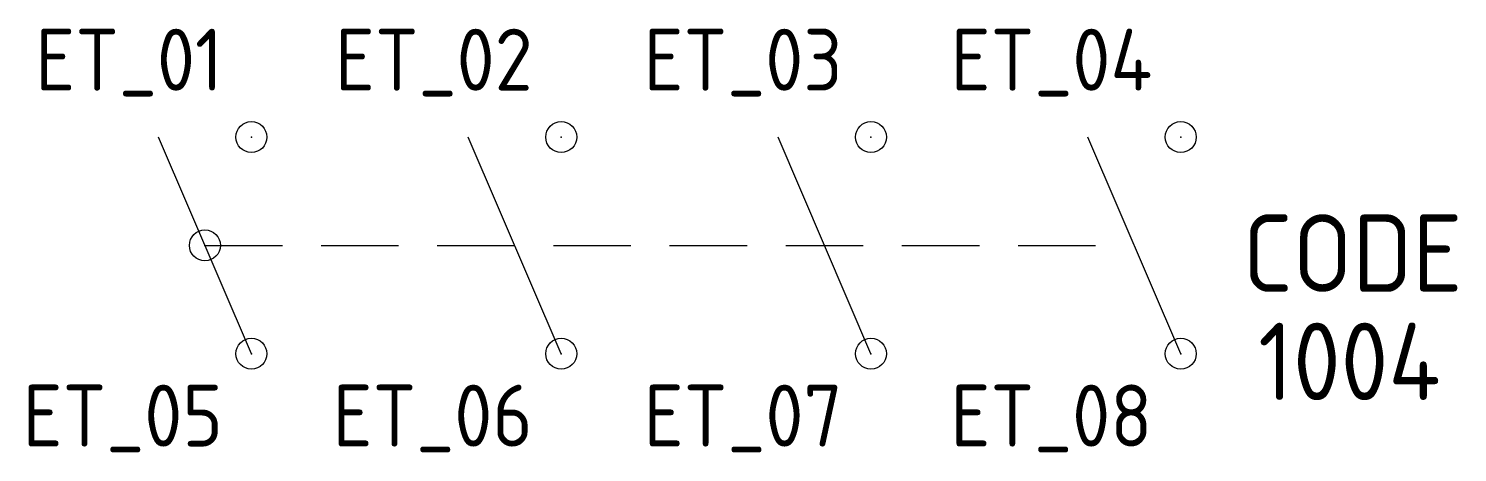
# Model space of a CAD drawing. Extents: x 632.8 to 678.9, y 231.8 to 245.5.
import ezdxf
from ezdxf.enums import TextEntityAlignment as Align

# ---------------------------------------------------------------- set-up
doc = ezdxf.new("R2010")
doc.units = 0
doc.header["$LTSCALE"] = 10
doc.header["$MEASUREMENT"] = 0
doc.header["$PDMODE"] = 32
doc.header["$PDSIZE"] = 1
doc.linetypes.add('DASHED2', pattern=[0.375, 0.25, -0.125])
doc.layers.get('0').update_dxf_attribs({"linetype": 'CONTINUOUS'})
for name, color, linetype in [('250', 54, 'CONTINUOUS'), ('A', 7, 'CONTINUOUS'), ('C', 7, 'CONTINUOUS'), ('TKST2', 2, 'CONTINUOUS'), ('TKST3', 1, 'CONTINUOUS')]:
    doc.layers.add(name, color=color, linetype=linetype)
doc.styles.get("Standard").update_dxf_attribs({"font": 'ISO8', "width": 1.2})

msp = doc.modelspace()

# ---------------------------------------------------------------- linework, layer by layer
for points in [[(640, 235), (637, 242)], [(650, 235), (647, 242)], [(660, 235), (657, 242)], [(670, 235), (667, 242)]]:
    msp.add_lwpolyline(points)
at = {"linetype": 'DASHED2'}
msp.add_lwpolyline([(638.5, 238.5), (668.5, 238.5)], dxfattribs=at)
at = {"layer": 'A', "color": 1}
msp.add_point((638.5, 238.5), dxfattribs=at)
at = {"layer": 'C', "color": 1}
msp.add_point((640, 242), dxfattribs=at)
at = {"layer": 'C', "color": 3}
msp.add_point((650, 242), dxfattribs=at)
at = {"layer": 'C', "color": 5}
msp.add_point((660, 242), dxfattribs=at)
at = {"layer": 'C', "color": 7}
msp.add_point((670, 242), dxfattribs=at)
at = {"layer": 'C', "color": 2}
msp.add_point((640, 235), dxfattribs=at)
at = {"layer": 'C', "color": 4}
msp.add_point((650, 235), dxfattribs=at)
at = {"layer": 'C', "color": 6}
msp.add_point((660, 235), dxfattribs=at)
at = {"layer": 'C', "color": 8}
msp.add_point((670, 235), dxfattribs=at)

# ---------------------------------------------------------------- texts
at = {"layer": '250'}
msp.add_attdef('1004', (672.5, 233.5), 'mat', height=2.5, dxfattribs=at)
at = {"layer": 'TKST2'}
for tag, p in [('ET_01', (639.08, 243.5)), ('ET_02', (649.08, 243.5)), ('ET_03', (659.08, 243.5)), ('ET_04', (669.08, 243.5))]:
    msp.add_attdef(tag, text='', height=2, dxfattribs=at).set_placement(p, align=Align.RIGHT)
for tag, p in [('ET_05', (639.08, 234)), ('ET_06', (649.08, 234)), ('ET_07', (659.08, 234)), ('ET_08', (669.08, 234))]:
    msp.add_attdef(tag, text='', height=2, dxfattribs=at).set_placement(p, align=Align.TOP_RIGHT)
at = {"layer": 'TKST3'}
msp.add_attdef('CODE', (672, 237), '-I', height=2.5, dxfattribs=at)

doc.saveas('drawing.dxf')
